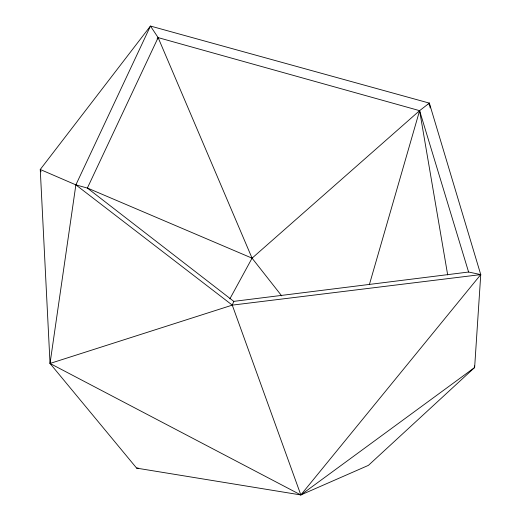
<?xml version="1.0" encoding="UTF-8"?>
<svg xmlns="http://www.w3.org/2000/svg" width="521" height="521" viewBox="0 0 521 521"><rect width="100%" height="100%" fill="white"/><g stroke="black" fill="none" stroke-linecap="round" stroke-linejoin="round"><path stroke-width="0.78" d="M41.003 171.806L40.254 169.488L75.871 184.87L87.365 188.074L233.786 301.372L468.594 272.027L480.746 274.6L474.631 367.526L368.425 465.357L300.838 494.95L136.632 468.125L50.029 363.456L40.254 169.488L150.458 26.05L429.343 103.112L480.746 274.6L300.838 494.95L50.029 363.456L75.871 184.87L150.458 26.05L158.13 37.61L252.066 258.169L281.692 295.863M369.356 284.7L419.6 110.66L429.343 103.112L430.164 107.919M474.357 365.924L474.631 367.526L300.838 494.95L232.275 305.124L233.786 301.372M87.365 188.074L158.13 37.61L419.6 110.66L468.594 272.027M229.859 298.852L252.066 258.169L419.6 110.66L447.682 274.919M157.134 38.893L158.13 37.61M428.119 104.18L429.343 103.112M50.029 363.456L232.275 305.124L480.746 274.6M136.632 468.125L138.26 468.105M87.58 188.094L252.066 258.169M75.871 184.87L232.275 305.124"/></g></svg>
